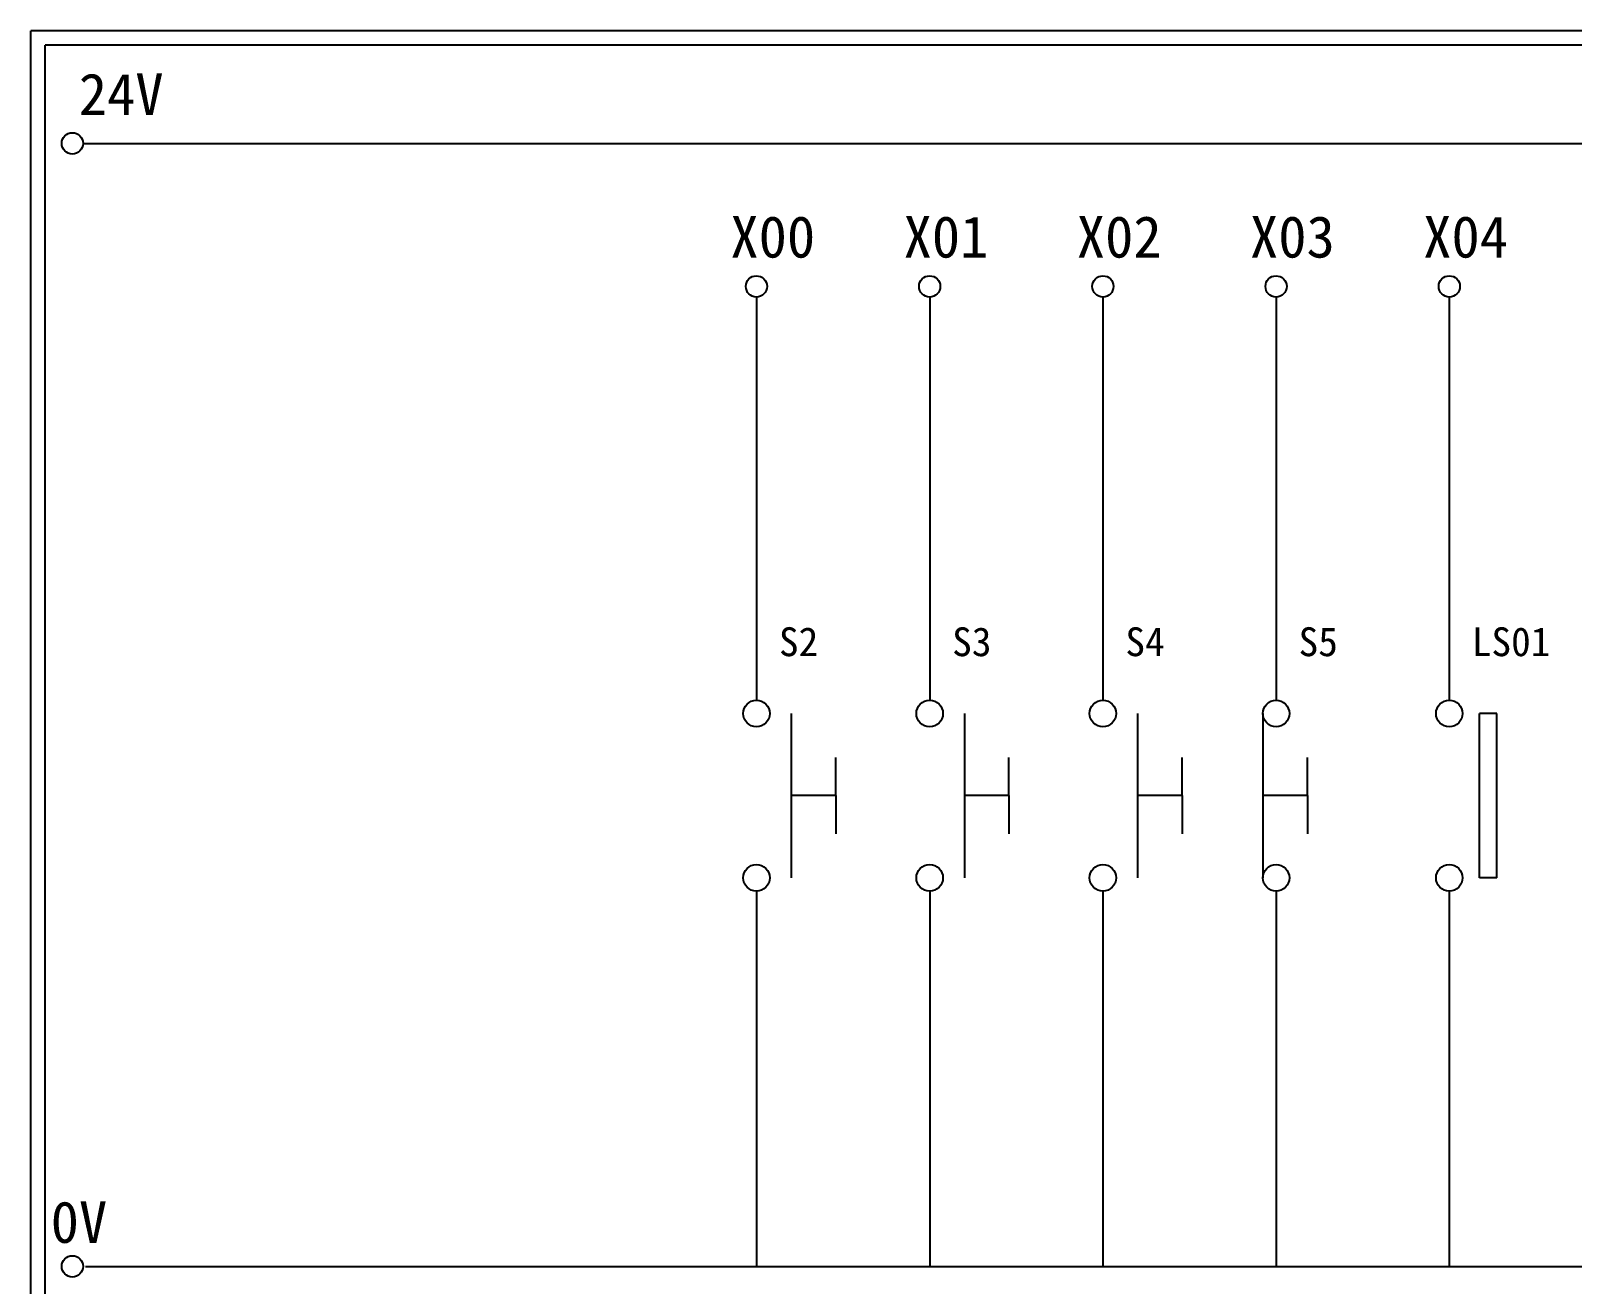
# Model space of a CAD drawing. Extents: x 325 to 612, y 3 to 207.
# Drawn here: x 325.3 to 458.8, y 98.4 to 207 of the extents above; entities that cross this region are included whole.
import ezdxf

# ---------------------------------------------------------------- set-up
doc = ezdxf.new("R2010")
doc.units = 0
doc.layers.get('0').update_dxf_attribs({"linetype": 'CONTINUOUS'})
doc.layers.add('圖框層', color=7, linetype='CONTINUOUS')
doc.layers.add('標尺寸層', color=3, linetype='CONTINUOUS')
doc.styles.add('STSL', font='KAIU.TTF')

msp = doc.modelspace()

# ---------------------------------------------------------------- linework, layer by layer
for p, q in [((452.27, 147.84), (450.77, 147.84)), ((395.03, 140.73), (395.03, 144.04)), ((410.03, 140.73), (410.03, 144.04)), ((425.03, 140.73), (425.03, 144.04)), ((435.88, 140.73), (435.88, 144.04)), ((395.03, 140.73), (395.03, 137.42)), ((410.03, 140.73), (410.03, 137.42)), ((425.03, 140.73), (425.03, 137.42)), ((435.88, 140.73), (435.88, 137.42)), ((452.27, 133.61), (450.77, 133.61))]:
    msp.add_line(p, q)
at = {"layer": '圖框層', "color": 7}
for p, q in [((612.32, 206.97), (325.32, 206.97)), ((325.32, 3), (325.32, 206.97)), ((611.07, 205.72), (326.57, 205.72)), ((326.57, 4.25), (326.57, 205.72))]:
    msp.add_line(p, q, dxfattribs=at)
at = {"layer": '標尺寸層', "color": 7}
for p, q in [((329.84, 197.22), (607.44, 197.22)), ((388.16, 183.91), (388.16, 148.99)), ((403.16, 183.91), (403.16, 148.99)), ((418.16, 183.91), (418.16, 148.99)), ((433.16, 183.91), (433.16, 148.99)), ((448.16, 183.91), (448.16, 148.99)), ((391.17, 147.84), (391.17, 133.61)), ((406.17, 147.84), (406.17, 133.61)), ((421.17, 147.84), (421.17, 133.61)), ((432.01, 147.84), (432.01, 133.61)), ((450.77, 133.61), (450.77, 147.84)), ((452.27, 133.61), (452.27, 147.84)), ((395.03, 140.73), (391.17, 140.73)), ((410.03, 140.73), (406.17, 140.73)), ((425.03, 140.73), (421.17, 140.73)), ((435.88, 140.73), (432.01, 140.73)), ((388.16, 132.46), (388.16, 99.96)), ((403.16, 132.46), (403.16, 99.96)), ((418.16, 132.46), (418.16, 99.96)), ((433.16, 132.46), (433.16, 99.96)), ((448.16, 132.46), (448.16, 99.96)), ((330.05, 99.96), (607.92, 99.96))]:
    msp.add_line(p, q, dxfattribs=at)
for centre, radius in [((328.92, 197.22), 0.92), ((388.16, 184.83), 0.92), ((403.16, 184.83), 0.92), ((418.16, 184.83), 0.92), ((433.16, 184.83), 0.92), ((448.16, 184.83), 0.92), ((388.16, 147.84), 1.15), ((403.16, 147.84), 1.15), ((418.16, 147.84), 1.15), ((433.16, 147.84), 1.15), ((448.16, 147.84), 1.15), ((388.16, 133.61), 1.15), ((403.16, 133.61), 1.15), ((418.16, 133.61), 1.15), ((433.16, 133.61), 1.15), ((448.16, 133.61), 1.15), ((328.92, 99.96), 0.92)]:
    msp.add_circle(centre, radius, dxfattribs=at)

# ---------------------------------------------------------------- texts
at = {"layer": '圖框層', "color": 4, "style": 'STSL'}
for s, height, p in [('24V', 3.6, (329.47, 199.68)), ('X00', 3.6, (385.9, 187.33)), ('X01', 3.6, (400.9, 187.33)), ('X02', 3.6, (415.9, 187.33)), ('X03', 3.6, (430.9, 187.33)), ('X04', 3.6, (445.9, 187.33)), ('S2', 2.5, (390.11, 152.81)), ('S3', 2.5, (405.11, 152.81)), ('S4', 2.5, (420.11, 152.81)), ('S5', 2.5, (435.11, 152.81)), ('LS01', 2.5, (450.11, 152.81)), ('0V', 3.6, (327.04, 102))]:
    msp.add_text(s, height=height, dxfattribs=at).set_placement(p)

doc.saveas('drawing.dxf')
